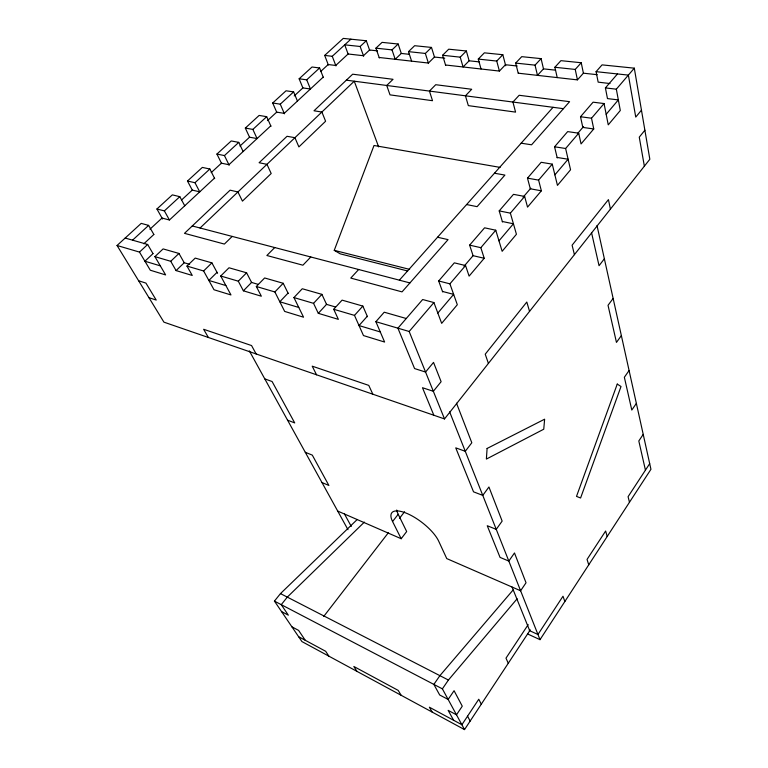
<?xml version="1.0" encoding="UTF-8"?>
<svg xmlns="http://www.w3.org/2000/svg" width="768" height="768" viewBox="0 0 768 768"><rect width="100%" height="100%" fill="white"/><g stroke="black" fill="none" stroke-linecap="round" stroke-linejoin="round"><path stroke-width="1.15" d="M407.683 270.989L340.282 253.862L334.253 250.339L374.016 145.488L500.093 167.386M527.491 633.907L540.01 639.667L650.947 469.296L597.014 225.571M649.69 463.642L628.08 496.694L629.472 502.272M357.254 519.466L280.474 593.606L274.435 601.104L301.92 641.568L464.525 729.6L530.304 629.856M528.192 624.634L505.987 658.147L508.272 663.264M643.219 434.381L638.813 440.966L645.437 470.15M636.365 403.402L631.795 410.054L624.355 377.27L629.088 370.531M464.525 729.6L442.387 688.858L448.416 680.045L517.142 598.762M621.36 335.616L616.454 342.413L608.026 305.309L613.133 298.445M337.709 511.066L401.184 538.723L406.675 531.533L398.198 514.282A29.789 10.963 37.6 0 1 396.72 510.038M604.358 258.797L599.05 265.709L591.514 232.522M323.712 616.454L388.541 532.502M399.475 518.352L404.582 511.738M401.184 538.723L392.573 521.539L398.198 514.282M153.83 234.413L148.627 225.389L141.206 223.382L117.053 245.491L163.93 322.157L444.509 418.925L649.834 159.264L634.301 68.17L602.064 64.877L596.093 71.664L598.166 82.138L609.984 83.549M644.88 130.234L639.264 137.155L644.362 166.186M641.462 110.16L635.75 117.091L628.378 75.11L596.093 71.664M437.827 313.046L453.648 294.365L442.474 291.446M484.214 258.278L473.078 255.677L469.622 245.136L484.579 227.818L495.763 230.218L480.835 247.68L484.214 258.278L469.104 276.115L465.552 265.555L454.33 262.848L438.682 280.963L442.646 291.907M498.979 240.845L513.418 223.795L502.33 221.491M541.363 190.81L530.314 188.784L527.482 178.147L541.171 162.298L552.259 164.141L538.598 180.115L541.363 190.81L527.539 207.12L524.64 196.445L513.494 194.342L499.2 210.893L502.464 221.962M554.88 174.845L568.109 159.226L557.126 157.45M593.75 128.957L582.816 127.411L580.512 116.736L593.088 102.182L604.061 103.555L591.514 118.224L593.75 128.957L581.059 143.933L578.707 133.2L567.677 131.606L554.563 146.784L557.232 157.92M606.173 114.288L618.336 99.917L607.478 98.592M464.006 266.285L473.251 255.475M523.094 197.222L530.784 188.227M577.584 133.536L583.594 126.509M444.509 418.925L409.171 331.488L433.91 302.563L422.659 299.52L397.91 328.176L414.576 368.563L425.568 372.058L433.526 362.4L441.12 381.696L433.344 391.286L422.477 387.715L433.843 415.248M433.91 302.563L441.677 323.357L457.315 304.714L449.914 283.843L465.552 265.555M495.763 230.218L502.147 251.299L516.432 234.269L510.365 213.139L524.64 196.445M552.259 164.141L557.453 185.386L570.557 169.776L565.622 148.502L578.707 133.2M604.061 103.555L608.246 124.858L620.304 110.496L616.339 89.184L634.301 68.17M513.11 589.978L439.891 675.658L433.853 684.403L439.69 694.992L448.138 699.446L454.07 690.71L462.269 706.176L456.49 714.816L448.157 710.362L453.629 720.288M607.459 98.515L605.405 87.917L617.482 73.939M367.469 316.723L362.842 306.086L342.077 300.134L333.725 309.274L354.49 315.389L363.475 335.568L384.614 342.048L375.878 321.686L384.23 312.202L406.253 318.509M367.277 316.282L359.021 325.565L380.285 331.958M399.379 280.166L553.056 107.309M354.49 315.389L362.842 306.086M577.43 79.805L575.232 69.437L581.232 62.746L560.918 60.662L554.89 67.267L557.222 77.597M293.933 297.562L313.546 303.341L318.298 313.325L326.544 304.368L321.898 294.355L302.275 288.749L293.933 297.562L303.552 317.203L284.659 311.414L274.877 291.955L256.33 286.493L264.643 277.968L283.2 283.286L288.259 293.549M358.656 269.51L350.765 278.083L402.038 291.878L448.061 239.626L437.549 237.245M543.485 68.861L537.485 75.37L535.037 65.146L541.085 58.637L543.485 68.861L555.082 70.118M313.546 303.341L321.898 294.355M518.198 73.123L515.664 63.082L521.731 56.659L541.085 58.637M288.048 293.107L279.811 301.766L298.781 307.469M445.526 64.992L499.411 71.069L505.44 64.733L517.19 66.01M310.8 256.982L302.909 265.2L266.87 255.504L274.742 247.546M274.877 291.955L283.2 283.286M481.027 68.995L478.272 59.088L496.742 61.056L502.829 54.72L505.709 65.77M478.272 59.088L484.368 52.838L502.829 54.72M220.723 276.01L238.291 281.184L243.379 290.813L251.587 282.451L246.586 272.803L229.008 267.773L220.723 276.01L230.976 294.95L214.003 289.757L203.626 270.979L186.97 266.074L195.206 258.096L211.891 262.867L217.555 273.322M469.133 60.797L463.075 66.97L460.224 57.158L466.339 50.986L469.133 60.797L479.232 61.891M238.291 281.184L246.586 272.803M445.68 65.491L442.589 55.277L448.714 49.19L466.339 50.986M217.027 272.342L208.858 280.435L225.888 285.562M203.626 270.979L211.891 262.867M411.61 61.162L408.509 51.638L425.357 53.443L431.491 47.424L434.611 57.533M232.205 236.419L224.381 244.07L184.483 233.338L230.093 190.176L237.926 191.962L242.448 201.13L271.19 173.52L266.957 164.323L259.094 162.739L287.04 136.291L294.922 137.693L298.886 146.909L325.603 121.248L321.888 112.022L313.997 110.794L352.675 74.198L393.034 79.306L386.726 85.469L390.01 94.867L432.518 100.704L429.437 91.075L435.725 84.71L471.706 89.27L465.437 95.808L468.336 105.629L515.568 112.118L512.918 102.038L519.149 95.28L569.587 101.664L531.581 144.806L521.174 143.184M364.368 522.106L287.299 597.12L281.261 604.675L288.336 615.158L281.549 611.578M408.509 51.638L414.643 45.706L431.491 47.424M184.214 262.752L178.954 253.44L163.104 248.909L154.915 256.637L170.736 261.293L176.083 270.586L184.214 262.752L189.61 264.326M401.29 53.443L395.203 59.309L392.026 49.882L398.17 44.016L401.29 53.443L409.488 54.326M170.736 261.293L178.954 253.44M200.064 228.01L354.259 81.206L378.653 146.899M379.325 57.984L375.917 48.163L382.061 42.365L398.17 44.016M153.014 253.622L144.931 261.226L160.31 265.853M117.053 245.491L139.488 252.096L147.658 244.483L152.976 253.555M377.405 50.851L369.552 49.997L363.456 55.728L348.096 53.99L344.717 44.832L360.144 46.483L366.288 40.752L369.725 50.477M143.837 243.792L153.869 234.47M149.923 229.229L162.019 218.054L169.45 219.994L214.464 178.157M270.768 125.846L228.931 164.726L221.434 163.171L211.238 172.589M323.203 77.126L284.218 113.347L276.682 112.128L267.437 120.662M348.096 53.99L335.75 65.462L328.195 64.541L320.659 71.491M181.45 200.102L192.278 190.099L199.738 191.846L194.976 182.717L187.478 181.018L202.339 167.414L209.846 169.018L214.704 178.627M239.971 146.045L249.542 137.194L257.069 138.576L252.864 129.418L245.318 128.074L249.542 137.194M294.221 95.923L302.88 87.926L310.435 88.992L306.72 79.824L299.136 78.797L302.88 87.926M132.576 240.163L148.627 225.389M179.818 196.675L172.349 194.87L156.922 208.992L164.371 210.893L179.818 196.675L184.733 205.786M194.976 182.717L209.846 169.018M238.781 142.378L231.245 140.947L216.922 154.061L224.448 155.578L238.781 142.378L243.13 151.536M252.864 129.418L266.688 116.678L270.979 126.326M276.883 112.598L272.698 102.998L280.272 104.179L293.616 91.891L297.437 101.059M306.72 79.824L319.603 67.958L323.386 77.597M328.378 65.011L324.682 55.421L332.266 56.294L350.861 39.178M245.318 128.074L259.133 115.43L266.688 116.678M272.698 102.998L286.032 90.797L293.616 91.891M299.136 78.797L312.019 67.008L319.603 67.958M324.682 55.421L343.267 38.4L366.288 40.752M375.917 48.163L392.026 49.882M442.589 55.277L460.224 57.158M515.664 63.082L535.037 65.146M554.89 67.267L575.232 69.437M444.739 58.157L434.458 57.034L428.39 63.043L379.171 57.485M597.197 74.688L583.402 73.19L577.45 79.882L518.218 73.19M605.405 87.917L616.339 89.184M346.368 80.17L563.414 108.672M580.512 116.736L591.514 118.224M554.563 146.784L565.622 148.502M527.482 178.147L538.598 180.115M494.458 173.222L504.912 175.085L477.101 206.659L466.608 204.547M499.2 210.893L510.365 213.139M469.622 245.136L480.835 247.68M334.253 250.339L409.642 269.386M438.682 280.963L449.914 283.843M192.269 225.965L409.93 282.931M125.184 238.051L147.658 244.483M251.309 282.365L258.336 284.419M326.352 304.31L335.472 306.979M375.878 321.686L409.171 331.488M176.083 270.586L192.259 275.453L186.97 266.074M243.379 290.813L261.35 296.218L256.33 286.493M318.298 313.325L338.362 319.363L333.725 309.274M138.624 280.771L145.93 283.094L156.221 300.067L148.963 297.677M264.778 378.883L272.093 381.523L294.71 422.918L287.558 420.163M305.28 452.294L312.307 455.126L328.877 485.443L321.974 482.534M529.277 630.528L537.955 634.502L562.992 596.227L564.854 601.517M280.474 593.606L448.416 680.045M274.435 601.104L442.387 688.858M291.917 626.832L298.627 630.422L305.29 640.31M298.627 636.71L325.69 651.302L328.886 656.17M356.938 671.357L353.837 666.48L398.227 690.422L401.155 695.29M139.488 252.096L150.298 270.221L165.629 274.925L154.915 256.637M208.397 337.498L203.616 329.27L251.558 345.552L256.157 353.971M432.173 712.09L429.389 707.213L461.885 724.733L478.771 699.245L481.277 704.208M156.922 208.992L162.547 218.986M164.371 210.893L169.411 219.936M249.331 350.87L347.981 529.69M344.496 514.022L351.283 526.454M467.558 716.17L470.16 721.066M187.478 181.018L192.278 190.099M316.55 374.794L312.211 366.163L368.774 385.392L372.835 394.205M216.922 154.061L221.664 163.642M224.448 155.578L229.162 165.197M280.272 104.179L284.429 113.818M512.054 587.04L529.728 630.73M449.635 411.869L540.01 639.667M456.499 403.2L471.811 442.752L465.283 451.296L455.741 447.85L473.53 491.827L482.774 495.389L488.938 486.998L502.147 521.098L496.243 529.354L487.248 525.725L500.054 557.395L508.829 561.082L514.483 552.96L526.032 582.778L520.608 590.765L446.755 558.586L438.72 541.229A29.914 10.781 37.6 0 0 407.011 513.466A29.914 10.781 37.6 0 0 392.573 521.539M332.266 56.294L335.933 65.933M360.144 46.483L363.629 56.208M488.41 363.408L485.232 354.192L526.81 302.035L529.555 311.366M425.357 53.443L428.534 63.552M588.739 564.835L587.05 559.43L605.635 531.014L607.19 536.506M496.742 61.056L499.392 71.002M574.416 254.64L572.102 245.203L608.438 199.613L610.416 209.117M581.232 62.746L583.382 73.114M487.094 448.464L486.384 459.072L543.754 429.216L544.627 419.194L487.094 448.464M617.251 384.077L576.509 496.387L580.589 498L621.014 386.506L617.251 384.077"/></g></svg>
